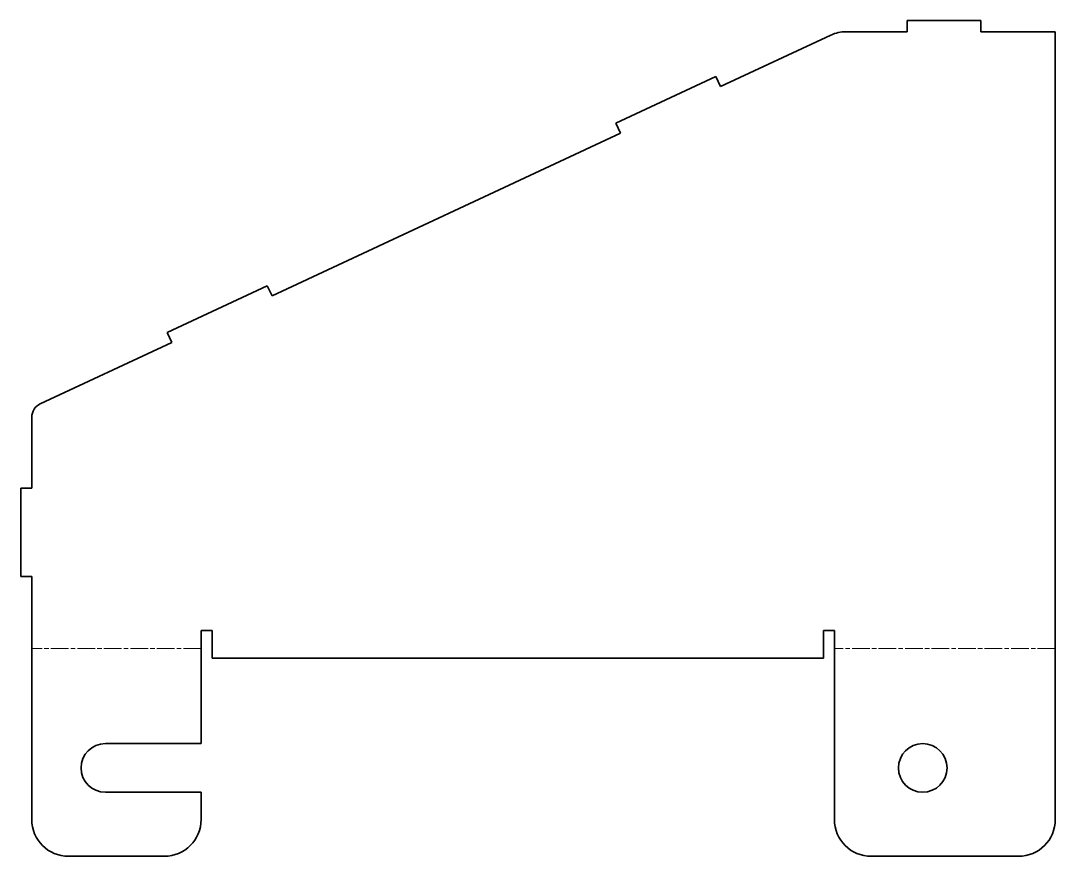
# Model space of a CAD drawing. Header units: millimetres. Extents: x 0 to 140, y 0 to 113.
import ezdxf

# ---------------------------------------------------------------- set-up
doc = ezdxf.new("R2010")
doc.units = ezdxf.units.MM
doc.linetypes.add('Chain', pattern=[13.68, 9.12, -1.14, 2.28, -1.14])
doc.layers.add('SIMUMAK Bend Centerline (ISO)', color=7, linetype='Chain', lineweight=9)
doc.layers.add('SIMUMAK Visible (ISO)', color=7, linetype='Continuous', lineweight=35)

# ---------------------------------------------------------------- blocks, each defined once
blk = doc.blocks.new('GLD-SMT-03-EMBLAI01_Sheet_4_GLD-SMT-03-EMBLAI01 - Desplegada')
at = {"layer": 'SIMUMAK Bend Centerline (ISO)', "ltscale": 0.263158}
for p, q in [((-45.75, -28.53), (-68.75, -28.53)), ((70.25, -28.53), (40.25, -28.53))]:
    blk.add_line(p, q, dxfattribs=at)
at = {"layer": 'SIMUMAK Visible (ISO)'}
for p, q in [((50.15, 56.73), (50.15, 55.23)), ((60.15, 56.73), (50.15, 56.73)), ((60.15, 55.23), (60.15, 56.73)), ((50.15, 55.23), (41.86, 55.23)), ((70.25, 55.23), (60.15, 55.23)), ((70.25, 55.23), (70.25, -51.73)), ((39.75, 54.76), (24.8, 47.79)), ((24.17, 49.15), (10.57, 42.81)), ((24.8, 47.79), (24.17, 49.15)), ((10.57, 42.81), (11.2, 41.45)), ((11.2, 41.45), (-36.12, 19.38)), ((-36.76, 20.74), (-50.35, 14.4)), ((-36.12, 19.38), (-36.76, 20.74)), ((-50.35, 14.4), (-49.72, 13.04)), ((-49.72, 13.04), (-67.6, 4.7)), ((-68.75, 2.89), (-68.75, -6.73)), ((-70.25, -6.73), (-70.25, -18.73)), ((-68.75, -6.73), (-70.25, -6.73)), ((-70.25, -18.73), (-68.75, -18.73)), ((-68.75, -51.73), (-68.75, -18.73)), ((-45.75, -26.08), (-44.25, -26.08)), ((-45.75, -26.08), (-45.75, -41.43)), ((-44.25, -26.08), (-44.25, -29.83)), ((38.75, -26.08), (40.25, -26.08)), ((38.75, -29.83), (38.75, -26.08)), ((40.25, -51.73), (40.25, -26.08)), ((-44.25, -29.83), (38.75, -29.83)), ((-58.75, -41.43), (-45.75, -41.43)), ((-45.75, -48.03), (-58.75, -48.03)), ((-45.75, -48.03), (-45.75, -51.73)), ((-50.75, -56.73), (-63.75, -56.73)), ((65.25, -56.73), (45.25, -56.73))]:
    blk.add_line(p, q, dxfattribs=at)
blk.add_circle((52.25, -44.73), 3.3, dxfattribs=at)
at = {"layer": 'SIMUMAK Visible (ISO)', "extrusion": (0, 0, -1)}
for centre, radius, start, end in [((-41.86, 50.23), 5, 65, 90), ((66.75, 2.89), 2, 360, 65), ((58.75, -44.73), 3.3, 270, 90), ((63.75, -51.73), 5, 270, 360), ((50.75, -51.73), 5, 180, 270), ((-45.25, -51.73), 5, 270, 0), ((-65.25, -51.73), 5, 180, 270)]:
    blk.add_arc(centre, radius, start, end, dxfattribs=at)

msp = doc.modelspace()

# ---------------------------------------------------------------- block references
msp.add_blockref('GLD-SMT-03-EMBLAI01_Sheet_4_GLD-SMT-03-EMBLAI01 - Desplegada', (70.25, 56.73))

doc.saveas('drawing.dxf')
